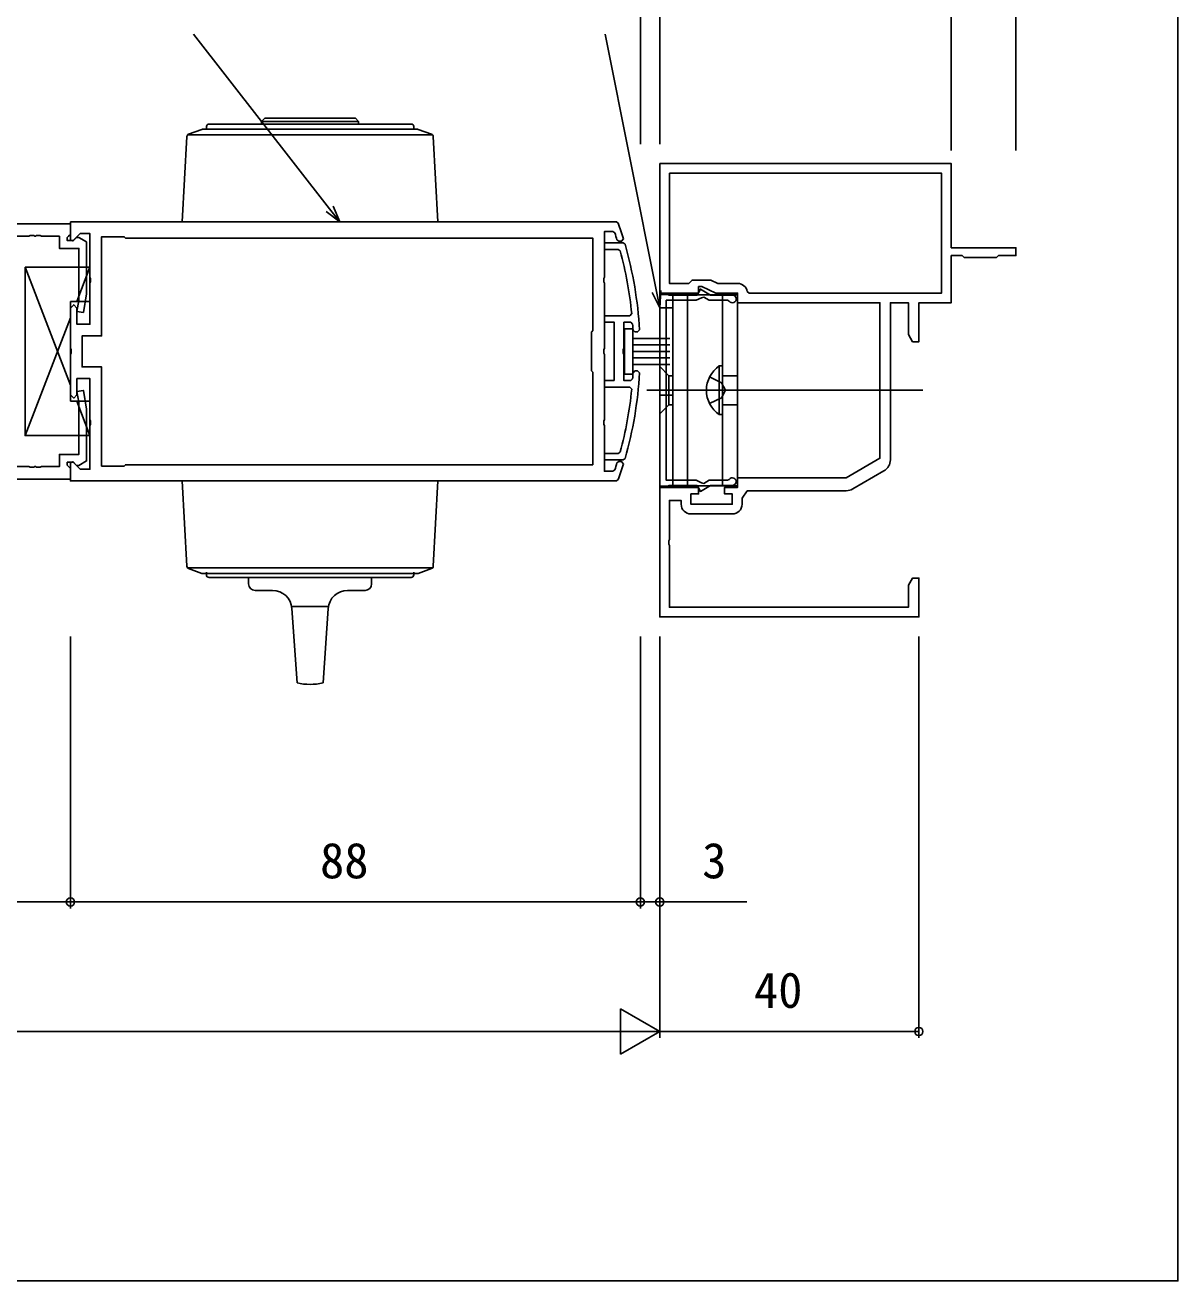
# Model space of a CAD drawing. Units: millimetres, scale not verified. Extents: x -437 to 438, y -344 to 341.
# Drawn here: x 260.3 to 438.3, y -343.7 to -149.8 of the extents above; entities that cross this region are included whole.
import ezdxf
from ezdxf.enums import TextEntityAlignment as Align

# ---------------------------------------------------------------- set-up
doc = ezdxf.new("R2010")
doc.units = ezdxf.units.MM
doc.header["$LTSCALE"] = 2
for name, color, linetype in [('0-2_YKK_11', 7, 'Continuous'), ('0-4_YKK_13', 4, 'Continuous'), ('0-6_YKK_D', 6, 'Continuous'), ('0-7_YKK_ZWAK', 7, 'Continuous')]:
    doc.layers.add(name, color=color, linetype=linetype)
doc.styles.add('ＭＳ ゴシック', font='')
doc.styles.get('ＭＳ ゴシック').set_extended_font_data('MS Gothic')

msp = doc.modelspace()

# ---------------------------------------------------------------- linework, layer by layer
at = {"layer": '0-2_YKK_11'}
for p, q in [((392.9, -218.667), (388.104, -221.436)), ((369.5, -225.304), (363.1, -225.304))]:
    msp.add_line(p, q, dxfattribs=at)
for points in [[(358.3, -171.204), (403.3, -171.204), (403.3, -184.204), (413.3, -184.204), (413.3, -185.404), (410.6, -185.404), (410.3, -185.704), (405.3, -185.704), (405, -185.404), (403.3, -185.404), (403.3, -192.704), (398.3, -192.704), (398.3, -198.704), (397.33, -198.704), (396.7, -197.612), (396.7, -192.704), (393.9, -192.704), (393.9, -216.935)], [(361.6, -223.804), (361.6, -223.204), (359.8, -223.204), (359.8, -229.245), (359.68, -229.429), (359.68, -229.979), (359.8, -230.162), (359.8, -239.704), (396.7, -239.704), (396.7, -236.295), (397.33, -235.204), (398.3, -235.204), (398.3, -241.204), (358.3, -241.204), (358.3, -221.204), (364.3, -221.204), (364.3, -222.204), (363.1, -222.204), (363.1, -223.804), (369.5, -223.804), (369.5, -222.204), (368.3, -222.204), (368.3, -221.204), (370.3, -221.204), (370.3, -219.704), (387.104, -219.704), (392.3, -216.704), (392.3, -192.704), (370.3, -192.704), (370.3, -191.204), (366.945, -191.204), (364.8, -190.204), (364.3, -190.204), (364.3, -191.204), (358.3, -191.204), (358.3, -171.204)], [(359.8, -172.704), (401.8, -172.704), (401.8, -191.204), (372.1, -191.204), (371.804, -190.954)], [(370.325, -189.704), (367.277, -189.704), (366.205, -189.204), (363.3, -189.204), (362.8, -189.704), (359.8, -189.704), (359.8, -172.704)], [(267.3, -180.205), (351.615, -180.205), (351.898, -180.406)], [(351.898, -220.004), (351.615, -220.205), (267.3, -220.205), (267.3, -217.404), (267.67, -217.251), (268.824, -218.405), (270.3, -218.405), (270.3, -211.663), (270.42, -211.48), (270.42, -210.93), (270.3, -210.746), (270.3, -204.405), (268.3, -204.405), (268.3, -206.905), (267.8, -207.405), (267.3, -206.905), (267.3, -200.663), (267.42, -200.48), (267.42, -199.93), (267.3, -199.746), (267.3, -193.505), (267.8, -193.005), (268.3, -193.505), (268.3, -196.005), (270.3, -196.005), (270.3, -189.663), (270.42, -189.48), (270.42, -188.93), (270.3, -188.746), (270.3, -182.005), (268.824, -182.005), (267.67, -183.159), (267.3, -183.005), (267.3, -180.205)], [(245.3, -180.505), (267.3, -180.505), (267.3, -182.135), (267, -182.435), (266.8, -182.635), (266.8, -183.105), (267.75, -183.105), (268.25, -182.605), (268.588, -182.605), (269.8, -183.305), (269.8, -191.313), (269.292, -194.192), (268.308, -194.018), (268.6, -192.36), (268.6, -184.305), (265.6, -184.305), (265.6, -182.435), (262.808, -182.435), (262.625, -182.315), (262.075, -182.315), (261.892, -182.435), (261.808, -182.435), (261.625, -182.315), (261.075, -182.315), (260.892, -182.435), (258.1, -182.435)], [(351.351, -181.912), (351.066, -181.705), (349.759, -181.705), (349.759, -188.746), (349.639, -188.93), (349.639, -189.48), (349.759, -189.663), (349.759, -199.746), (349.639, -199.93), (349.639, -200.48), (349.759, -200.663), (349.759, -210.746), (349.639, -210.93), (349.639, -211.48), (349.759, -211.663), (349.759, -218.705), (351.066, -218.705), (351.351, -218.498)], [(352.179, -184.676), (351.889, -184.455), (349.759, -184.455), (349.759, -183.455), (352.648, -183.455), (352.936, -183.672)], [(352.684, -182.818), (352.397, -183.205), (351.979, -183.205), (351.692, -182.992)], [(358.3, -221.154), (358.3, -191.254), (359.3, -191.254), (359.473, -191.354), (359.733, -191.504), (364.05, -191.504), (364.575, -190.594), (366.151, -191.504), (369.5, -191.504)], [(369.001, -192.437), (368.752, -192.304), (365.937, -192.304), (365.119, -191.831), (364.73, -191.91), (363.935, -192.304), (359.3, -192.304), (359.3, -220.104), (363.935, -220.104), (364.73, -220.498), (365.119, -220.576), (365.937, -220.104), (368.752, -220.104), (369.001, -219.97)], [(351.259, -204.705), (351.259, -195.705), (349.759, -195.705), (349.759, -194.705), (353.672, -194.705), (353.97, -194.375)], [(354.108, -195.984), (353.809, -195.705), (352.759, -195.705), (352.759, -199.746), (352.639, -199.93), (352.639, -200.48), (352.759, -200.663), (352.759, -204.705), (353.809, -204.705), (354.108, -204.426)], [(355.167, -196.888), (354.868, -197.205), (354.467, -197.205), (354.168, -196.922)], [(354.168, -203.488), (354.467, -203.204), (354.868, -203.205), (355.167, -203.522)], [(353.97, -206.035), (353.672, -205.704), (349.759, -205.705), (349.759, -204.705), (351.259, -204.705)], [(245.3, -219.905), (267.3, -219.905), (267.3, -218.275), (267, -217.975), (266.8, -217.775), (266.8, -217.305), (267.75, -217.305), (268.25, -217.805), (268.588, -217.805), (269.8, -217.105), (269.8, -209.097), (269.292, -206.218), (268.308, -206.392), (268.6, -208.05), (268.6, -216.105), (265.6, -216.105), (265.6, -217.975), (262.808, -217.975), (262.625, -218.095), (262.075, -218.095), (261.892, -217.975), (261.808, -217.975), (261.625, -218.095), (261.075, -218.095), (260.892, -217.975), (258.1, -217.975)], [(352.936, -216.738), (352.648, -216.954), (349.759, -216.955), (349.759, -215.955), (351.889, -215.955), (352.179, -215.734)], [(351.692, -217.417), (351.979, -217.205), (352.397, -217.205), (352.684, -217.592)], [(369.5, -220.904), (366.151, -220.904), (364.575, -221.813), (364.05, -220.904), (359.733, -220.904), (359.473, -221.054), (359.3, -221.154), (358.3, -221.154)], [(387.104, -221.704), (371.8, -221.704), (371, -222.846), (371, -223.804)]]:
    msp.add_lwpolyline(points, dxfattribs=at)
msp.add_lwpolyline([(275.8, -182.705), (347.959, -182.705), (347.959, -197.005), (347.759, -197.205), (347.759, -203.205), (347.959, -203.405), (347.959, -217.705), (275.8, -217.705), (275.6, -217.905), (272.1, -217.905), (272.1, -202.605), (269.1, -202.605), (269.1, -197.805), (272.1, -197.805), (272.1, -182.505), (275.6, -182.505)], close=True, dxfattribs=at)
for centre, radius, start, end in [((295.26, -200.204), 58.998, 16.96199, 18.06235), ((295.259, -200.204), 59.999, 16.84491, 19.26778), ((295.259, -200.205), 60, 3.16901, 15.99473), ((295.258, -200.202), 59, 5.66771, 15.25696), ((370.325, -191.204), 1.5, 9.59408, 89.99999), ((369.5, -192.104), 0.6, 213.74896, 89.99997), ((295.26, -200.218), 59, 3.20316, 4.11594), ((295.259, -200.205), 60, 344.00543, 356.83114), ((295.26, -200.19), 59, 355.88315, 356.79593), ((295.258, -200.208), 59, 344.74317, 354.33243), ((391.9, -216.935), 2, 299.99999, 0.00002), ((295.26, -200.205), 58.998, 341.93765, 343.03801), ((295.259, -200.205), 59.999, 340.73222, 343.15509), ((369.5, -220.304), 0.6, 270.00003, 146.25104), ((387.104, -219.704), 2, 269.99998, 300), ((363.1, -223.804), 1.5, 180.00001, 269.99999), ((369.5, -223.804), 1.5, 270.00001, 359.99999)]:
    msp.add_arc(centre, radius, start, end, dxfattribs=at)
at = {"layer": '0-4_YKK_13'}
for p, q in [((297.3, -164.205), (296.8, -164.705)), ((296.8, -164.705), (311.8, -164.705)), ((296.8, -165.105), (296.8, -164.705)), ((311.3, -164.205), (297.3, -164.205)), ((311.8, -164.705), (311.3, -164.205)), ((311.8, -164.705), (311.8, -165.105)), ((287.613, -165.929), (285.548, -166.68)), ((320.85, -165.905), (287.75, -165.905)), ((288.32, -165.505), (288.32, -165.905)), ((319.92, -165.105), (288.72, -165.105)), ((320.32, -165.905), (320.32, -165.505)), ((323.052, -166.68), (320.987, -165.929)), ((285.286, -167.035), (284.571, -180.205)), ((285.405, -166.771), (323.195, -166.771)), ((260.301, -187.205), (270.3, -187.205)), ((267.3, -205.404), (260.301, -187.205)), ((270.3, -187.205), (268.262, -192.505)), ((270.3, -187.205), (270.3, -192.505)), ((358.3, -221.004), (358.3, -191.404)), ((360.3, -191.404), (358.3, -191.404)), ((360.3, -221.004), (360.3, -191.404)), ((360.3, -220.954), (360.3, -191.454)), ((370.3, -191.454), (360.3, -191.454)), ((362.6, -220.954), (362.6, -191.454)), ((368, -220.954), (368, -191.454)), ((370.3, -220.954), (370.3, -191.454)), ((267.3, -192.505), (270.3, -192.505)), ((267.3, -207.905), (267.3, -192.505)), ((360.3, -193.454), (358.3, -193.454)), ((267.3, -195.005), (260.301, -213.205)), ((359.858, -198.203), (354.156, -198.204)), ((354.156, -199.204), (359.858, -199.203)), ((359.859, -198.203), (354.157, -198.204)), ((354.157, -199.204), (359.859, -199.203)), ((359.858, -200.203), (354.156, -200.204)), ((359.859, -200.203), (354.157, -200.204)), ((354.157, -201.204), (359.859, -201.203)), ((354.157, -201.204), (359.858, -201.203)), ((359.859, -202.203), (354.157, -202.204)), ((359.858, -202.203), (354.157, -202.204)), ((358.3, -202.554), (359.7, -203.954)), ((367.491, -202.454), (368, -202.454)), ((368, -202.454), (368, -209.954)), ((359.7, -203.954), (360.3, -203.954)), ((359.7, -208.454), (359.7, -203.954)), ((368, -203.954), (370.3, -203.954)), ((356.3, -206.204), (364.6, -206.204)), ((360.3, -206.954), (358.3, -206.954)), ((363, -206.204), (398.93, -206.204)), ((267.3, -207.905), (270.3, -207.905)), ((270.3, -213.205), (268.262, -207.905)), ((270.3, -207.905), (270.3, -213.205)), ((358.3, -209.854), (359.7, -208.454)), ((359.7, -208.454), (360.3, -208.454)), ((368, -208.454), (370.3, -208.454)), ((284.571, -220.205), (324.029, -220.205)), ((284.571, -220.205), (285.286, -233.375)), ((323.314, -233.375), (324.029, -220.205)), ((360.3, -221.004), (358.3, -221.004)), ((370.3, -220.954), (360.3, -220.954)), ((323.195, -233.639), (285.405, -233.639)), ((285.548, -233.729), (287.613, -234.481)), ((287.75, -234.505), (320.85, -234.505)), ((288.3, -234.705), (288.3, -234.305)), ((320.3, -234.305), (320.3, -234.705)), ((320.987, -234.481), (323.052, -233.729)), ((319.9, -235.105), (288.7, -235.105)), ((294.8, -236.105), (294.8, -235.105)), ((313.8, -235.105), (313.8, -236.105)), ((298.503, -237.105), (295.8, -237.105)), ((312.8, -237.105), (310.097, -237.105)), ((307.139, -239.605), (301.461, -239.605)), ((301.495, -239.895), (302.3, -251.392)), ((307.105, -239.895), (306.3, -251.392))]:
    msp.add_line(p, q, dxfattribs=at)
for points in [[(284.571, -180.205), (324.029, -180.205), (323.314, -167.035)], [(260.301, -187.205), (260.301, -213.205), (270.3, -213.205)], [(367.491, -202.454), (367.491, -209.954), (368, -209.954)], [(365.991, -204.154), (367.846, -205.059), (368.455, -206.204)], [(365.991, -208.254), (367.846, -207.349), (368.455, -206.204)]]:
    msp.add_lwpolyline(points, dxfattribs=at)
for points in [[(354.158, -203.704), (354.156, -196.704), (352.856, -196.705), (352.858, -203.705)], [(354.157, -203.704), (354.156, -196.704), (352.856, -196.705), (352.857, -203.705)]]:
    msp.add_lwpolyline(points, close=True, dxfattribs=at)
for centre, radius, start, end in [((285.685, -167.056), 0.4, 110, 176.89488), ((287.75, -166.305), 0.4, 90, 110), ((288.72, -165.505), 0.4, 90, 180), ((319.92, -165.505), 0.4, 0, 90), ((320.85, -166.305), 0.4, 70, 90), ((322.915, -167.056), 0.4, 3.10512, 70), ((370.027, -206.204), 4.527, 124.06671, 235.93329), ((285.685, -233.353), 0.4, 183.10512, 250), ((287.75, -234.105), 0.4, 250, 270), ((320.85, -234.105), 0.4, 270, 290), ((322.915, -233.353), 0.4, 290, 356.89488), ((288.7, -234.705), 0.4, 180, 270), ((295.8, -236.105), 1, 180, 270), ((312.8, -236.105), 1, 270, 0), ((319.9, -234.705), 0.4, 270, 0), ((298.503, -240.105), 3, 4.00379, 90), ((310.097, -240.105), 3, 90, 175.99621), ((304.3, -242.105), 9.5, 257.8468, 270), ((304.3, -242.105), 9.5, 270, 282.1532)]:
    msp.add_arc(centre, radius, start, end, dxfattribs=at)
at = {"layer": '0-6_YKK_D'}
for p, q in [((358.3, -168.204), (358.3, -94.2)), ((403.3, -168.204), (403.3, -94.2)), ((403.3, -169.204), (403.3, -94.2)), ((413.3, -169.204), (413.3, -94.2)), ((355.3, -168.204), (355.3, -114.2)), ((267.3, -244.204), (267.3, -286.2)), ((267.3, -244.204), (267.3, -286.2)), ((355.3, -244.204), (355.3, -286.2)), ((355.3, -244.204), (355.3, -286.2)), ((358.3, -244.204), (358.3, -286.2)), ((358.3, -244.204), (358.3, -306.2)), ((398.3, -244.204), (398.3, -306.2)), ((358.3, -268.2), (358.3, -306.2)), ((245.3, -285.2), (267.3, -285.2)), ((267.3, -285.2), (355.3, -285.2)), ((355.3, -285.2), (352.75, -285.2)), ((355.3, -285.2), (358.3, -285.2)), ((358.3, -285.2), (371.747, -285.2)), ((358.3, -305.2), (352.238, -301.7)), ((352.238, -301.7), (352.238, -308.7)), ((65.3, -305.2), (351.3, -305.2)), ((358.3, -305.2), (346.176, -305.2)), ((358.3, -305.2), (352.238, -308.7)), ((358.3, -305.2), (398.3, -305.2))]:
    msp.add_line(p, q, dxfattribs=at)
for points in [[(308.877, -180.205), (307.311, -178.192), (286.313, -151.204)], [(358.3, -193.454), (357.801, -190.953), (349.876, -151.204)], [(307.851, -177.773), (308.877, -180.205), (306.772, -178.612)], [(358.471, -190.819), (358.3, -193.454), (357.131, -191.086)]]:
    msp.add_lwpolyline(points, dxfattribs=at)
for centre in [(267.3, -285.2), (267.3, -285.2), (355.3, -285.2), (358.3, -285.2), (398.3, -305.2)]:
    msp.add_circle(centre, 0.637, dxfattribs=at)
at = {"layer": '0-7_YKK_ZWAK'}
msp.add_lwpolyline([(-436.7, -343.7), (438.3, -343.7), (438.3, 306.3)], dxfattribs=at)

# ---------------------------------------------------------------- texts
at = {"layer": '0-6_YKK_D', "style": 'ＭＳ ゴシック'}
for s, p in [('88', (305.845, -283.2)), ('3', (364.846, -283.2)), ('40', (372.845, -303.2))]:
    msp.add_text(s, height=5.499, dxfattribs=at).set_placement(p, align=Align.BOTTOM_LEFT)

doc.saveas('drawing.dxf')
